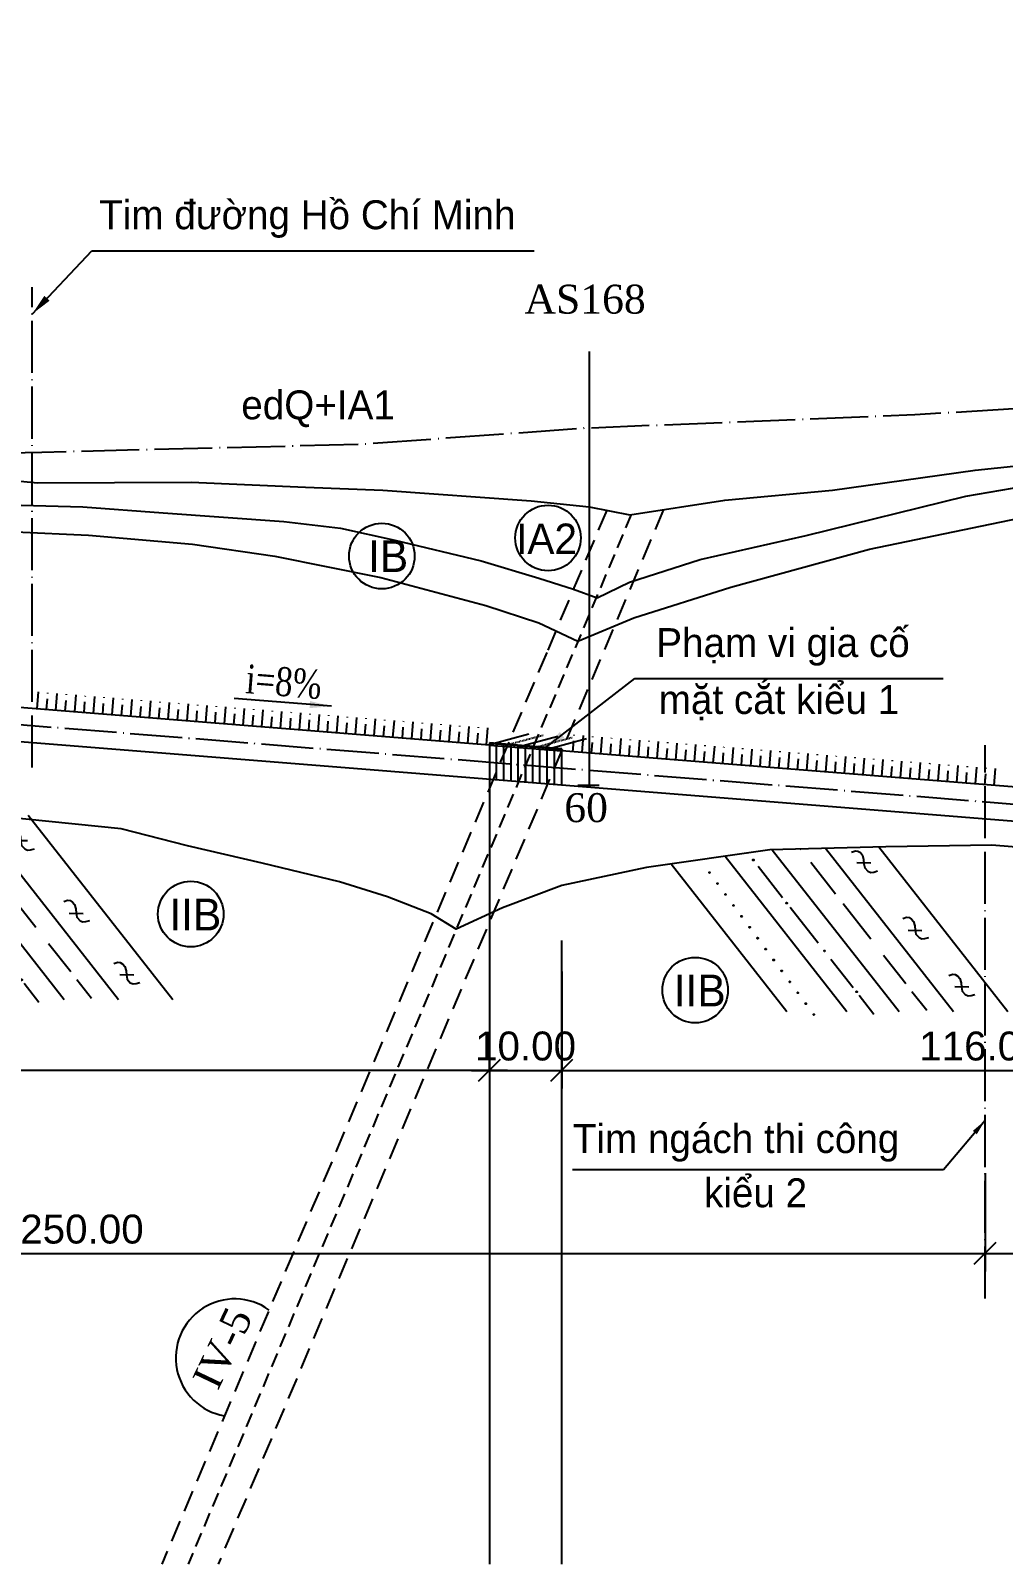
# Model space of a CAD drawing. Header units: inches. Extents: x 444671 to 463716, y 1783086 to 1794968.
# Drawn here: x 456205 to 456339.6, y 1788001.4 to 1788213.6 of the extents above; entities that cross this region are included whole.
import ezdxf
from ezdxf.enums import TextEntityAlignment as Align

# ---------------------------------------------------------------- set-up
doc = ezdxf.new("R2010")
doc.units = ezdxf.units.IN
doc.header["$MEASUREMENT"] = 0
for name, pattern in [('ACAD_ISO04W100', [30, 24, -3, 0, -3]), ('HIDDEN', [0.375, 0.25, -0.125]), ('NG', [1.8, 0.8, -0.1, 0, -0.1, 0.8])]:
    doc.linetypes.add(name, pattern=pattern)
for name, color, linetype in [('4', 4, 'Continuous'), ('CONGTRINH', 2, 'Continuous'), ('CTTRINH', 4, 'Continuous'), ('Dc', 10, 'Continuous'), ('Dchat', 33, 'Continuous'), ('Dong', 252, 'HIDDEN'), ('Ghichu', 3, 'Continuous'), ('khoanmoi', 3, 'Continuous'), ('Khung_bang', 140, 'Continuous'), ('Text', 3, 'Continuous'), ('Thachhoc', 125, 'Continuous'), ('Tim', 1, 'ACAD_ISO04W100')]:
    doc.layers.add(name, color=color, linetype=linetype)
doc.layers.add('dgay', color=1, linetype='Continuous', lineweight=25)
doc.layers.add('DIACHAT', color=33, linetype='Continuous', lineweight=25)
doc.styles.add('VNARIAL', font='')
doc.styles.add('VnAvt', font='')
doc.styles.add('VNTHUONG', font='')
doc.styles.add('Vntimeshx', font='vntime.shx', dxfattribs={"width": 0.8, "bigfont": 'vn1.shx'})
doc.styles.get('VNARIAL').set_extended_font_data('.VnArial')
doc.styles.get('VnAvt').set_extended_font_data('.VnAvant')
doc.styles.get('VNTHUONG').set_extended_font_data('.VnTime')
doc.linetypes.add('_lA1', pattern='A,2,-0.2,["x",Standard,S=0.1,R=0,X=-0.1,Y=-0.05],-0.1', length=2.3)
doc.linetypes.add('_lA2', pattern='A,2,-0.2,["xx",Standard,S=0.1,R=0,X=-0.1,Y=-0.05],-0.18', length=2.38)
doc.linetypes.add('_lB', pattern='A,2,-0.2,["xxx",Standard,S=0.1,R=0,X=-0.1,Y=-0.05],-0.26', length=2.46)
doc.linetypes.add('_llA', pattern='A,2,-0.2,["xxxx",Standard,S=0.1,R=0,X=-0.1,Y=-0.05],-0.34', length=2.54)
doc.linetypes.add('NEN_DA1', pattern='A,1.5,-0.15,["Y",Standard,S=0.2,R=0,X=-0.15,Y=-0.2],-0.005', length=1.655)
doc.dimstyles.new('2000', dxfattribs={"dimscale": 2, "dimtxt": 2, "dimasz": 1.1, "dimexe": 1.1, "dimexo": 0, "dimgap": 0.6, "dimtad": 1, "dimzin": 1, "dimdsep": 46, "dimtxsty": 'VNARIAL', "dimblk": 'OBLIQUE', "dimcen": 1.1, "dimdle": 1.1, "dimclrd": 3, "dimclre": 3, "dimclrt": 7, "dimadec": 0, "dimazin": 3, "dimtfac": 1, "dimtmove": 0, "dimatfit": 1, "dimfxl": 0, "dimtolj": 1, "dimtzin": 0, "dimarcsym": 0})
doc.dimstyles.new('kt2000', dxfattribs={"dimscale": 0, "dimtxt": 4, "dimasz": 3, "dimexe": 2.5, "dimexo": 0, "dimgap": 1.3, "dimtad": 1, "dimzin": 0, "dimdsep": 46, "dimtxsty": 'VNARIAL', "dimblk1": 'OBLIQUE', "dimblk2": 'OBLIQUE', "dimsah": 1, "dimcen": 0.8, "dimdle": 2.5, "dimclrd": 256, "dimclre": 256, "dimclrt": 256, "dimaunit": 1, "dimadec": 1, "dimazin": 0, "dimtfac": 1, "dimtofl": 0, "dimtmove": 1, "dimatfit": 3, "dimfxl": 0, "dimtolj": 1, "dimtzin": 0, "dimarcsym": 0})

# ---------------------------------------------------------------- blocks, each defined once
blk = doc.blocks.new('h2')
at = {"layer": 'Thachhoc'}
for points in [[(-103.57, 51.93), (-23.53, -50.15)], [(-70.36, 51.93), (9.68, -50.15)], [(-41.38, 51.93), (38.66, -50.15)], [(-26.21, 52.72), (-15.88, 39.54)], [(-11.31, 51.93), (68.73, -50.15)], [(18.76, 51.93), (98.8, -50.15)], [(-55.41, 50.6), (-45.08, 37.43)], [(7.73, 43.87), (9.88, 44.55), (11.24, 44.4), (12.66, 43.59), (13.75, 42.15), (14.46, 39.83), (14.64, 37.35), (15.06, 35.18), (16.79, 33.27), (18.4, 32.64), (20.03, 32.75), (22.14, 33.41)], [(10.67, 38.02), (18.38, 37.86)], [(-39.55, 30.37), (-25.9, 12.97)], [(-10.35, 32.49), (3.3, 15.09)], [(7.52, 9.7), (22.92, -9.94)], [(-21.68, 7.58), (-6.28, -12.06)], [(38.37, 4.16), (40.52, 4.84), (41.88, 4.69), (43.3, 3.88), (44.39, 2.44), (45.1, 0.12), (45.28, -2.36), (45.7, -4.53), (47.43, -6.44), (49.04, -7.06), (50.67, -6.96), (52.78, -6.3)], [(41.35, -2.25), (49.06, -2.41)], [(0.81, -21.1), (13.09, -36.76)], [(30.01, -18.98), (42.29, -34.64)], [(66.14, -30.16), (68.29, -29.49), (69.64, -29.64), (71.06, -30.44), (72.16, -31.89), (72.87, -34.21), (73.05, -36.68), (73.47, -38.86), (75.19, -40.76), (76.81, -41.39), (78.44, -41.29), (80.55, -40.62)], [(16.44, -41.04), (24.63, -51.48)], [(45.65, -38.92), (53.83, -49.36)], [(69.4, -36.2), (77.11, -36.36)]]:
    blk.add_lwpolyline(points, dxfattribs=at)
for centre in [(-84.14, 50.96), (-79.7, 44.92), (-75.26, 38.87), (-42.13, 33.77), (-70.82, 32.83), (-66.38, 26.78), (-61.94, 20.74), (-57.5, 14.69), (-53.06, 8.65), (-23.7, 9.9), (-48.62, 2.6), (-44.18, -3.44), (-39.74, -9.49), (-35.3, -15.53), (-2.71, -16.55), (-30.87, -21.58), (-26.43, -27.62), (-21.99, -33.66), (-17.55, -39.71), (15.09, -39.16), (-13.11, -45.75), (-8.67, -51.8)]:
    blk.add_circle(centre, 0.297, dxfattribs=at)
blk = doc.blocks.new('_Oblique')
at = {"color": 0, "linetype": 'ByBlock', "lineweight": -2}
blk.add_line((-0.5, -0.5), (0.5, 0.5), dxfattribs=at)
blk = doc.blocks.new('*D46')
at = {"layer": 'Defpoints', "color": 0, "transparency": 16777216}
for p in [(456268.5, 1788078.47), (456278.5, 1788077.67), (456278.5, 1788069.78)]:
    blk.add_point(p, dxfattribs=at)
at = {"layer": 'Text', "lineweight": -2, "transparency": 16777216}
for p, q in [((456268.5, 1788078.47), (456268.5, 1788067.28)), ((456278.5, 1788077.67), (456278.5, 1788067.28)), ((456266, 1788069.78), (456281, 1788069.78))]:
    blk.add_line(p, q, dxfattribs=at)
at = {"layer": 'Text', "lineweight": -2, "transparency": 16777216, "xscale": 3, "yscale": 3, "zscale": 3, "rotation": 180}
blk.add_blockref('_Oblique', (456268.5, 1788069.78), dxfattribs=at)
at = {"layer": 'Text', "lineweight": -2, "transparency": 16777216, "xscale": 3, "yscale": 3, "zscale": 3}
blk.add_blockref('_Oblique', (456278.5, 1788069.78), dxfattribs=at)
at = {"layer": 'Text', "transparency": 16777216, "insert": (456273.5, 1788073.12), "char_height": 4, "attachment_point": 5, "style": 'VNARIAL'}
blk.add_mtext('\\A1;10.00', dxfattribs=at)
blk = doc.blocks.new('*D53')
at = {"layer": 'Defpoints', "color": 0, "transparency": 16777216}
for p in [(456087.1, 1788055.54), (456337.1, 1788055.54), (456337.1, 1788044.45)]:
    blk.add_point(p, dxfattribs=at)
at = {"layer": 'Text', "lineweight": -2, "transparency": 16777216}
for p, q in [((456087.1, 1788055.54), (456087.1, 1788041.95)), ((456337.1, 1788055.54), (456337.1, 1788041.95)), ((456084.6, 1788044.45), (456339.6, 1788044.45))]:
    blk.add_line(p, q, dxfattribs=at)
at = {"layer": 'Text', "lineweight": -2, "transparency": 16777216, "xscale": 3, "yscale": 3, "zscale": 3, "rotation": 180}
blk.add_blockref('_Oblique', (456087.1, 1788044.45), dxfattribs=at)
at = {"layer": 'Text', "lineweight": -2, "transparency": 16777216, "xscale": 3, "yscale": 3, "zscale": 3}
blk.add_blockref('_Oblique', (456337.1, 1788044.45), dxfattribs=at)
at = {"layer": 'Text', "transparency": 16777216, "insert": (456212.1, 1788047.79), "char_height": 4, "attachment_point": 5, "style": 'VNARIAL'}
blk.add_mtext('\\A1;250.00', dxfattribs=at)
blk = doc.blocks.new('*D48')
at = {"layer": 'Defpoints', "color": 0, "transparency": 16777216}
for p in [(456337.1, 1788055.54), (456587.1, 1788055.54), (456587.1, 1788044.45)]:
    blk.add_point(p, dxfattribs=at)
at = {"layer": 'Text', "lineweight": -2, "transparency": 16777216}
for p, q in [((456337.1, 1788055.54), (456337.1, 1788041.95)), ((456587.1, 1788055.54), (456587.1, 1788041.95)), ((456334.6, 1788044.45), (456589.6, 1788044.45))]:
    blk.add_line(p, q, dxfattribs=at)
at = {"layer": 'Text', "lineweight": -2, "transparency": 16777216, "xscale": 3, "yscale": 3, "zscale": 3, "rotation": 180}
blk.add_blockref('_Oblique', (456337.1, 1788044.45), dxfattribs=at)
at = {"layer": 'Text', "lineweight": -2, "transparency": 16777216, "xscale": 3, "yscale": 3, "zscale": 3}
blk.add_blockref('_Oblique', (456587.1, 1788044.45), dxfattribs=at)
at = {"layer": 'Text', "transparency": 16777216, "insert": (456462.1, 1788047.79), "char_height": 4, "attachment_point": 5, "style": 'VNARIAL'}
blk.add_mtext('\\A1;250.00', dxfattribs=at)
blk = doc.blocks.new('*D49')
at = {"layer": 'Defpoints', "color": 0, "transparency": 16777216}
for p in [(456117.1, 1788069.78), (456117.1, 1788069.78), (456268.5, 1788069.78)]:
    blk.add_point(p, dxfattribs=at)
at = {"layer": 'Text', "lineweight": -2, "transparency": 16777216}
for p, q in [((456117.1, 1788069.78), (456117.1, 1788072.28)), ((456268.5, 1788069.78), (456268.5, 1788072.28)), ((456271, 1788069.78), (456114.6, 1788069.78))]:
    blk.add_line(p, q, dxfattribs=at)
at = {"layer": 'Text', "lineweight": -2, "transparency": 16777216, "xscale": 3, "yscale": 3, "zscale": 3, "rotation": 180}
blk.add_blockref('_Oblique', (456117.1, 1788069.78), dxfattribs=at)
at = {"layer": 'Text', "lineweight": -2, "transparency": 16777216, "xscale": 3, "yscale": 3, "zscale": 3}
blk.add_blockref('_Oblique', (456268.5, 1788069.78), dxfattribs=at)
at = {"layer": 'Text', "transparency": 16777216, "insert": (456192.8, 1788073.12), "char_height": 4, "attachment_point": 5, "style": 'VNARIAL'}
blk.add_mtext('\\A1;151.40', dxfattribs=at)
blk = doc.blocks.new('*D50')
at = {"layer": 'Defpoints', "color": 0, "transparency": 16777216}
for p in [(456278.5, 1788083.44), (456394.56, 1788078.09), (456394.56, 1788069.78)]:
    blk.add_point(p, dxfattribs=at)
at = {"layer": 'Text', "lineweight": -2, "transparency": 16777216}
for p, q in [((456278.5, 1788083.44), (456278.5, 1788067.28)), ((456394.56, 1788078.09), (456394.56, 1788067.28)), ((456276, 1788069.78), (456397.06, 1788069.78))]:
    blk.add_line(p, q, dxfattribs=at)
at = {"layer": 'Text', "lineweight": -2, "transparency": 16777216, "xscale": 3, "yscale": 3, "zscale": 3, "rotation": 180}
blk.add_blockref('_Oblique', (456278.5, 1788069.78), dxfattribs=at)
at = {"layer": 'Text', "lineweight": -2, "transparency": 16777216, "xscale": 3, "yscale": 3, "zscale": 3}
blk.add_blockref('_Oblique', (456394.56, 1788069.78), dxfattribs=at)
at = {"layer": 'Text', "transparency": 16777216, "insert": (456336.53, 1788073.12), "char_height": 4, "attachment_point": 5, "style": 'VNARIAL'}
blk.add_mtext('\\A1;116.06', dxfattribs=at)

msp = doc.modelspace()

# ---------------------------------------------------------------- linework, layer by layer
at = {"layer": '4', "linetype": 'NEN_DA1', "ltscale": 8}
for points in [[(456268.4989, 1788114.7828), (456117.102, 1788126.8945)], [(456095.7022, 1788123.8915), (456492.9479, 1788092.1118)], [(456394.5565, 1788104.6981), (456278.4989, 1788113.9828)]]:
    msp.add_lwpolyline(points, dxfattribs=at)
at = {"layer": '4', "linetype": 'NEN_DA1', "ltscale": 6}
msp.add_lwpolyline([(456278.5068, 1788114.2831), (456268.5068, 1788115.0831)], dxfattribs=at)
at = {"layer": 'CONGTRINH', "color": 3}
for p, q in [((456268.4989, 1788115.0837), (456268.4989, 1788110.0677)), ((456278.4989, 1788114.1834), (456278.4989, 1788109.2677)), ((456273.4989, 1788112.0252), (456273.4989, 1788109.6677))]:
    msp.add_line(p, q, dxfattribs=at)
at = {"layer": 'CONGTRINH', "color": 7, "flags": 128}
for points in [[(456268.4989, 1788114.8666), (456273.9599, 1788116.3299)], [(456272.4984, 1788114.5466), (456277.9595, 1788116.0099)], [(456276.498, 1788114.2267), (456281.959, 1788115.69)]]:
    msp.add_lwpolyline(points, dxfattribs=at)
at = {"layer": 'CONGTRINH', "color": 3}
msp.add_lwpolyline([(456278.4989, 1788114.2837), (456278.4989, 1788109.2677)], dxfattribs=at)
at = {"layer": 'CTTRINH', "color": 4, "linetype": 'ByBlock'}
for p, q in [((456205.9098, 1788119.7899), (456206.0972, 1788122.1324)), ((456208.5015, 1788119.5825), (456208.6889, 1788121.9251)), ((456211.0933, 1788119.3752), (456211.2807, 1788121.7177)), ((456213.685, 1788119.1679), (456213.8724, 1788121.5104)), ((456216.2767, 1788118.9605), (456216.4641, 1788121.303)), ((456218.8684, 1788118.7532), (456219.0558, 1788121.0957)), ((456221.4601, 1788118.5458), (456221.6475, 1788120.8884)), ((456224.0519, 1788118.3385), (456224.2393, 1788120.681)), ((456226.6436, 1788118.1312), (456226.831, 1788120.4737)), ((456229.2353, 1788117.9238), (456229.4227, 1788120.2664)), ((456231.827, 1788117.7165), (456232.0144, 1788120.059)), ((456234.4187, 1788117.5092), (456234.6061, 1788119.8517)), ((456237.0104, 1788117.3018), (456237.1979, 1788119.6443)), ((456239.6022, 1788117.0945), (456239.7896, 1788119.437)), ((456242.1939, 1788116.8871), (456242.3813, 1788119.2297)), ((456244.7856, 1788116.6798), (456244.973, 1788119.0223)), ((456247.3773, 1788116.4725), (456247.5647, 1788118.815)), ((456249.969, 1788116.2651), (456250.1564, 1788118.6077)), ((456252.5608, 1788116.0578), (456252.7482, 1788118.4003)), ((456255.1525, 1788115.8505), (456255.3399, 1788118.193)), ((456257.7442, 1788115.6431), (456257.9316, 1788117.9856)), ((456260.3359, 1788115.4358), (456260.5233, 1788117.7783)), ((456262.9276, 1788115.2284), (456263.115, 1788117.571)), ((456265.5194, 1788115.0211), (456265.7068, 1788117.3636)), ((456268.1111, 1788114.8138), (456268.2985, 1788117.1563)), ((456281.3482, 1788113.7548), (456281.5356, 1788116.0973)), ((456283.9399, 1788113.5475), (456284.1273, 1788115.89)), ((456286.5316, 1788113.3401), (456286.719, 1788115.6826)), ((456289.1233, 1788113.1328), (456289.3107, 1788115.4753)), ((456291.715, 1788112.9255), (456291.9024, 1788115.268)), ((456294.3068, 1788112.7181), (456294.4942, 1788115.0606)), ((456296.8985, 1788112.5108), (456297.0859, 1788114.8533)), ((456299.4902, 1788112.3034), (456299.6776, 1788114.646)), ((456302.0819, 1788112.0961), (456302.2693, 1788114.4386)), ((456304.6736, 1788111.8888), (456304.861, 1788114.2313)), ((456307.2654, 1788111.6814), (456307.4528, 1788114.0239)), ((456309.8571, 1788111.4741), (456310.0445, 1788113.8166)), ((456312.4488, 1788111.2668), (456312.6362, 1788113.6093)), ((456315.0405, 1788111.0594), (456315.2279, 1788113.4019)), ((456317.6322, 1788110.8521), (456317.8196, 1788113.1946)), ((456320.224, 1788110.6447), (456320.4114, 1788112.9873)), ((456322.8157, 1788110.4374), (456323.0031, 1788112.7799)), ((456325.4074, 1788110.2301), (456325.5948, 1788112.5726)), ((456327.9991, 1788110.0227), (456328.1865, 1788112.3652)), ((456330.5908, 1788109.8154), (456330.7782, 1788112.1579)), ((456333.1826, 1788109.6081), (456333.37, 1788111.9506)), ((456335.7743, 1788109.4007), (456335.9617, 1788111.7432)), ((456338.366, 1788109.1934), (456338.5534, 1788111.5359))]:
    msp.add_line(p, q, dxfattribs=at)
at = {"layer": 'Dchat', "linetype": '_lA1', "ltscale": 10, "flags": 128}
msp.add_lwpolyline([(456116.5964, 1788157.7096), (456125.5268, 1788157.2357), (456130.5862, 1788157.198), (456146.3863, 1788155.3698), (456169.2576, 1788153.4094), (456178.0412, 1788153.0608), (456199.5739, 1788151.6574), (456205.9785, 1788151.0903), (456227.2159, 1788151.154), (456243.0494, 1788150.4662), (456253.7439, 1788150.0504), (456274.2817, 1788148.5887), (456282.2918, 1788147.755), (456287.9272, 1788146.6439), (456301.0981, 1788148.6693), (456315.9774, 1788150.0415), (456335.7338, 1788152.8409), (456347.2111, 1788154.0159), (456364.0067, 1788157.8123), (456374.2111, 1788161.3903), (456391.4158, 1788166.5556), (456394.8018, 1788167.3258), (456422.4195, 1788171.9218), (456457.012, 1788174.8744), (456475.957, 1788178.1002), (456487.8541, 1788179.7397), (456506.6921, 1788182.204), (456519.3828, 1788182.3912), (456542.1447, 1788180.3476), (456551.5574, 1788178.7121), (456568.4441, 1788176.2414), (456579.4577, 1788174.2795), (456588.8758, 1788172.6144), (456598.7155, 1788171.215), (456611.8883, 1788170.2494), (456624.1408, 1788170.5086), (456637.8772, 1788171.2115), (456645.5398, 1788171.585), (456652.4018, 1788171.5024), (456658.0618, 1788172.9858), (456681.1386, 1788176.3967), (456712.0692, 1788180.4284), (456744.8825, 1788182.0411), (456782.8791, 1788183.6512), (456795.3776, 1788183.8247), (456808.0762, 1788183.1144), (456821.6904, 1788183.1144), (456828.9954, 1788182.5809), (456832.4357, 1788182.3451), (456847.4031, 1788187.0508), (456867.8212, 1788192.6377), (456886.8141, 1788196.6177), (456907.8807, 1788200.3592), (456917.6812, 1788201.6561), (456944.529, 1788206.1784), (456967.5568, 1788209.9779), (456984.333, 1788211.8406), (456998.2596, 1788213.0051), (457010.0825, 1788213.6216), (457019.3491, 1788213.6295), (457025.1911, 1788213.3607)], dxfattribs=at)
at = {"layer": 'Dchat', "linetype": '_lA2', "ltscale": 10, "flags": 128}
msp.add_lwpolyline([(456105.5924, 1788150.4809), (456111.6306, 1788149.459), (456117.7192, 1788148.874), (456125.5268, 1788147.7357), (456131.2297, 1788147.5701), (456136.0927, 1788147.6886), (456145.8007, 1788147.5881), (456160.6085, 1788147.5881), (456181.8168, 1788148.3372), (456198.5386, 1788148.0962), (456212.2012, 1788147.7591), (456223.3337, 1788146.9163), (456240.0324, 1788145.7364), (456247.8899, 1788144.8021), (456255.4287, 1788143.1447), (456267.3401, 1788140.2818), (456275.3313, 1788137.871), (456280.1561, 1788136.3643), (456283.399, 1788135.1749), (456287.8845, 1788137.3446), (456297.6535, 1788140.4723), (456312.3543, 1788143.7897), (456334.4333, 1788149.2355), (456345.7324, 1788151.1712), (456353.7571, 1788153.1822), (456362.3482, 1788155.1635), (456381.3753, 1788159.7336), (456399.5197, 1788164.2361), (456407.9969, 1788165.6908), (456415.104, 1788166.461), (456419.1431, 1788166.5896), (456422.3233, 1788166.2506), (456424.189, 1788165.5726), (456425.9979, 1788164.2524), (456430.8879, 1788165.5705), (456437.7585, 1788167.1153), (456449.181, 1788169.0893), (456456.8731, 1788169.9575), (456481.6187, 1788170.6737), (456498.4743, 1788168.1671), (456510.2271, 1788163.945)], dxfattribs=at)
at = {"layer": 'Dchat', "linetype": '_lB', "ltscale": 10, "flags": 128}
msp.add_lwpolyline([(456093.3121, 1788142.8814), (456095.7918, 1788142.801), (456098.0098, 1788143.1107), (456109.3551, 1788143.8745), (456122.4865, 1788144.7429), (456129.9211, 1788144.8394), (456144.8274, 1788144.6037), (456168.9158, 1788144.4494), (456192.7522, 1788144.7584), (456213.0277, 1788143.8313), (456227.3881, 1788142.5968), (456238.8146, 1788140.8994), (456253.4838, 1788137.9675), (456267.9985, 1788134.1098), (456275.3287, 1788131.69), (456280.7269, 1788129.1397), (456288.5097, 1788132.3737), (456301.8984, 1788136.6498), (456321.0844, 1788141.8913), (456341.8299, 1788146.1762), (456354.0662, 1788148.5347), (456367.1187, 1788152.1653), (456381.1177, 1788155.8376), (456394.2419, 1788158.4606), (456406.6656, 1788160.1056), (456413.5113, 1788160.019), (456417.1508, 1788159.3263), (456421.0963, 1788157.5907), (456422.658, 1788156.3816), (456427.7837, 1788158.531), (456435.1504, 1788160.8923), (456442.934, 1788162.5591), (456453.4975, 1788163.3925), (456464.1785, 1788163.672), (456468.3606, 1788163.4496), (456487.9412, 1788160.8869), (456498.286, 1788156.87), (456505.4684, 1788152.5625)], dxfattribs=at)
at = {"layer": 'Dchat', "linetype": '_llA', "ltscale": 10, "flags": 128}
msp.add_lwpolyline([(456444.4293, 1788085.6245), (456441.0027, 1788086.9758), (456434.1938, 1788089.2439), (456423.6708, 1788091.0997), (456416.0365, 1788091.7182), (456403.8629, 1788091.3059), (456394.079, 1788089.0323), (456386.1765, 1788092.1001), (456376.7667, 1788095.5721), (456368.5151, 1788097.5975), (456350.9857, 1788099.8929), (456338.0255, 1788100.9208), (456323.3705, 1788100.7161), (456307.3244, 1788100.3049), (456290.2498, 1788097.8379), (456278.5238, 1788095.371), (456270.295, 1788092.2872), (456263.9066, 1788089.3129), (456260.4266, 1788091.4354), (456254.411, 1788093.7768), (456247.7621, 1788095.865), (456237.0664, 1788098.4369), (456226.7087, 1788100.8648), (456217.5264, 1788103.2082), (456187.8897, 1788106.2028), (456152.2591, 1788105.2046), (456119.6254, 1788102.2101), (456090.8865, 1788097.55), (456064.0648, 1788090.5483), (456060.2159, 1788089.224), (456052.5736, 1788086.117), (456047.1325, 1788083.2743), (456042.9281, 1788080.0608), (456040.1717, 1788077.7655), (456038.4973, 1788078.4976), (456035.2714, 1788079.7324), (456032.1141, 1788080.5556), (456028.7057, 1788081.3467), (456018.4078, 1788082.2954), (456012.2333, 1788082.2954), (456007.755, 1788081.7529), (456004.091, 1788080.668), (456002.1429, 1788079.5337), (456001.3178, 1788079.8863), (455999.3697, 1788080.5432), (455997.8496, 1788080.9483), (455995.4206, 1788081.1348), (455992.0544, 1788081.0645), (455988.6535, 1788080.6869), (455966.0398, 1788075.1676)], dxfattribs=at)
at = {"layer": 'Dchat', "color": 3}
for centre in [(456276.6104, 1788143.4385), (456253.6104, 1788140.9385), (456227.1594, 1788091.3978), (456296.9782, 1788080.8785)]:
    msp.add_circle(centre, 4.5375, dxfattribs=at)
at = {"layer": 'dgay', "color": 1, "linetype": 'HIDDEN', "ltscale": 12}
for points in [[(456284.7325, 1788147.2738), (456276.4286, 1788127.612), (456223.1388, 1788001.4331)], [(456292.5928, 1788147.3614), (456230.9622, 1788001.4331)]]:
    msp.add_lwpolyline(points, dxfattribs=at)
at = {"layer": 'dgay', "color": 8, "linetype": 'HIDDEN', "ltscale": 8}
msp.add_lwpolyline([(456288.1329, 1788146.6756), (456226.7919, 1788001.4331)], dxfattribs=at)
at = {"layer": 'DIACHAT', "color": 3, "linetype": 'NG', "ltscale": 10, "flags": 128}
msp.add_lwpolyline([(456111.0542, 1788154.1221), (456139.3364, 1788153.6752), (456206.5534, 1788155.3317), (456250.6728, 1788156.4179), (456281.3136, 1788158.6462), (456327.3789, 1788160.5176), (456350.006, 1788161.8947), (456353.2247, 1788161.4826), (456363.4005, 1788159.8822)], dxfattribs=at)
at = {"layer": 'Dong', "color": 3, "ltscale": 6}
for p, q in [((456207.2057, 1788119.6862), (456207.3931, 1788122.0287)), ((456209.7974, 1788119.4789), (456209.9848, 1788121.8214)), ((456212.3891, 1788119.2715), (456212.5765, 1788121.614)), ((456214.9808, 1788119.0642), (456215.1682, 1788121.4067)), ((456217.5726, 1788118.8569), (456217.76, 1788121.1994)), ((456220.1643, 1788118.6495), (456220.3517, 1788120.992)), ((456222.756, 1788118.4422), (456222.9434, 1788120.7847)), ((456225.3477, 1788118.2348), (456225.5351, 1788120.5774)), ((456227.9394, 1788118.0275), (456228.1268, 1788120.37)), ((456230.5311, 1788117.8202), (456230.7186, 1788120.1627)), ((456233.1229, 1788117.6128), (456233.3103, 1788119.9553)), ((456235.7146, 1788117.4055), (456235.902, 1788119.748)), ((456238.3063, 1788117.1982), (456238.4937, 1788119.5407)), ((456240.898, 1788116.9908), (456241.0854, 1788119.3333)), ((456243.4897, 1788116.7835), (456243.6771, 1788119.126)), ((456246.0815, 1788116.5761), (456246.2689, 1788118.9187)), ((456248.6732, 1788116.3688), (456248.8606, 1788118.7113)), ((456251.2649, 1788116.1615), (456251.4523, 1788118.504)), ((456253.8566, 1788115.9541), (456254.044, 1788118.2966)), ((456256.4483, 1788115.7468), (456256.6357, 1788118.0893)), ((456259.0401, 1788115.5395), (456259.2275, 1788117.882)), ((456261.6318, 1788115.3321), (456261.8192, 1788117.6746)), ((456264.2235, 1788115.1248), (456264.4109, 1788117.4673)), ((456266.8152, 1788114.9174), (456267.0026, 1788117.26)), ((456280.0523, 1788113.8585), (456280.2397, 1788116.201)), ((456282.644, 1788113.6511), (456282.8314, 1788115.9937)), ((456285.2357, 1788113.4438), (456285.4231, 1788115.7863)), ((456287.8275, 1788113.2365), (456288.0149, 1788115.579)), ((456290.4192, 1788113.0291), (456290.6066, 1788115.3716)), ((456293.0109, 1788112.8218), (456293.1983, 1788115.1643)), ((456295.6026, 1788112.6144), (456295.79, 1788114.957)), ((456298.1943, 1788112.4071), (456298.3817, 1788114.7496)), ((456300.7861, 1788112.1998), (456300.9735, 1788114.5423)), ((456303.3778, 1788111.9924), (456303.5652, 1788114.335)), ((456305.9695, 1788111.7851), (456306.1569, 1788114.1276)), ((456308.5612, 1788111.5778), (456308.7486, 1788113.9203)), ((456311.1529, 1788111.3704), (456311.3403, 1788113.7129)), ((456313.7447, 1788111.1631), (456313.9321, 1788113.5056)), ((456316.3364, 1788110.9557), (456316.5238, 1788113.2983)), ((456318.9281, 1788110.7484), (456319.1155, 1788113.0909)), ((456321.5198, 1788110.5411), (456321.7072, 1788112.8836)), ((456324.1115, 1788110.3337), (456324.2989, 1788112.6763)), ((456326.7033, 1788110.1264), (456326.8907, 1788112.4689)), ((456329.295, 1788109.9191), (456329.4824, 1788112.2616)), ((456331.8867, 1788109.7117), (456332.0741, 1788112.0542)), ((456334.4784, 1788109.5044), (456334.6658, 1788111.8469)), ((456337.0701, 1788109.297), (456337.2575, 1788111.6396))]:
    msp.add_line(p, q, dxfattribs=at)
at = {"layer": 'Dong', "linetype": 'ByBlock'}
msp.add_line((456268.4989, 1788114.7828), (456278.4989, 1788113.9828), dxfattribs=at)
at = {"layer": 'Dong', "color": 3, "ltscale": 0.1}
for points in [[(456270.4986, 1788114.7066), (456275.9597, 1788116.1699)], [(456274.4982, 1788114.3867), (456279.9593, 1788115.8499)]]:
    msp.add_lwpolyline(points, dxfattribs=at)
at = {"layer": 'Dong', "linetype": 'ByBlock'}
for points in [[(456278.4989, 1788114.1834), (456268.4989, 1788114.9834)], [(456268.4989, 1788112.4252), (456268.4989, 1788001.4331)], [(456278.4989, 1788087.7504), (456278.4989, 1788001.4331)]]:
    msp.add_lwpolyline(points, dxfattribs=at)
at = {"layer": 'khoanmoi', "ltscale": 0.5, "flags": 128}
msp.add_lwpolyline([(456282.2918, 1788169.255), (456282.2918, 1788109.255)], dxfattribs=at)
msp.add_lwpolyline([(456282.2918, 1788169.255), (456282.2918, 1788109.255)], dxfattribs=at)
at = {"layer": 'khoanmoi', "ltscale": 0.5}
msp.add_lwpolyline([(456280.7196, 1788109.255), (456283.7004, 1788109.255)], dxfattribs=at)
msp.add_lwpolyline([(456280.7196, 1788109.255), (456283.7004, 1788109.255)], dxfattribs=at)
at = {"layer": 'Khung_bang', "ltscale": 29}
for p, q in [((456269.4989, 1788109.9877), (456269.4989, 1788114.9034)), ((456270.4989, 1788109.9077), (456270.4989, 1788114.8234)), ((456271.4989, 1788109.8277), (456271.4989, 1788114.7434)), ((456272.4989, 1788109.7477), (456272.4989, 1788114.6634)), ((456273.4989, 1788109.6677), (456273.4989, 1788114.5834)), ((456274.4989, 1788109.5877), (456274.4989, 1788114.5034)), ((456275.4989, 1788109.5077), (456275.4989, 1788114.4234)), ((456276.4989, 1788109.4277), (456276.4989, 1788114.3434)), ((456277.4989, 1788109.3477), (456277.4989, 1788114.2634))]:
    msp.add_line(p, q, dxfattribs=at)
msp.add_arc((456233.2376, 1788030.0014), 8.1549, 54.268333, 259.939574, dxfattribs=at)
at = {"layer": 'Text'}
for p, q in [((456213.4727, 1788183.1825), (456274.6839, 1788183.1825)), ((456288.6104, 1788123.9833), (456331.325, 1788123.9833))]:
    msp.add_line(p, q, dxfattribs=at)
at = {"layer": 'Thachhoc'}
for points in [[(456307.6574, 1788100.3134), (456325.2282, 1788077.9053)], [(456311.5271, 1788100.4126), (456311.593, 1788100.3286)], [(456315.0264, 1788100.5023), (456332.7453, 1788077.9053)], [(456322.3954, 1788100.6911), (456340.2624, 1788077.9053)], [(456293.6643, 1788098.3313), (456309.6808, 1788077.9053)], [(456301.1218, 1788099.4087), (456317.9833, 1788077.9053)], [(456304.2441, 1788099.8598), (456304.2919, 1788099.7988)], [(456312.9759, 1788098.5649), (456316.3877, 1788094.2139)], [(456318.6158, 1788099.9817), (456319.1539, 1788100.1508), (456319.4919, 1788100.1123), (456319.8471, 1788099.9118), (456320.121, 1788099.5505), (456320.2986, 1788098.9699), (456320.3428, 1788098.3517), (456320.4486, 1788097.8082), (456320.8796, 1788097.3319), (456321.2826, 1788097.1746), (456321.6917, 1788097.2005), (456322.2179, 1788097.3664)], [(456319.3501, 1788098.5197), (456321.277, 1788098.4788)], [(456305.6748, 1788098.0352), (456309.0866, 1788093.6841)], [(456310.1421, 1788092.3381), (456313.9918, 1788087.4285)], [(456317.4431, 1788092.8679), (456321.2929, 1788087.9583)], [(456325.7, 1788090.7888), (456326.2381, 1788090.9579), (456326.576, 1788090.9194), (456326.9313, 1788090.7189), (456327.2051, 1788090.3577), (456327.3828, 1788089.777), (456327.427, 1788089.1588), (456327.5328, 1788088.6154), (456327.9638, 1788088.1391), (456328.3668, 1788087.9818), (456328.7759, 1788088.0076), (456329.3021, 1788088.1735)], [(456326.445, 1788089.1858), (456328.3719, 1788089.1449)], [(456323.0656, 1788085.6975), (456326.1358, 1788081.7822)], [(456315.7646, 1788085.1678), (456318.8347, 1788081.2524)], [(456332.0975, 1788082.9016), (456332.6356, 1788083.0707), (456332.9735, 1788083.0322), (456333.3288, 1788082.8317), (456333.6026, 1788082.4704), (456333.7803, 1788081.8898), (456333.8245, 1788081.2716), (456333.9303, 1788080.7282), (456334.3613, 1788080.2518), (456334.7643, 1788080.0945), (456335.1734, 1788080.1204), (456335.6996, 1788080.2863)], [(456332.9126, 1788081.3929), (456334.8396, 1788081.352)], [(456319.6737, 1788080.1825), (456321.7193, 1788077.5736)], [(456326.9748, 1788080.7122), (456329.0204, 1788078.1034)]]:
    msp.add_lwpolyline(points, dxfattribs=at)
for centre in [(456305.0304, 1788098.884), (456298.9671, 1788097.1383), (456300.077, 1788095.6271), (456301.1869, 1788094.1159), (456302.2968, 1788092.6047), (456309.6388, 1788092.9166), (456303.4067, 1788091.0935), (456304.5166, 1788089.5823), (456305.6265, 1788088.071), (456306.7364, 1788086.5598), (456314.8839, 1788086.3046), (456307.8463, 1788085.0486), (456308.9562, 1788083.5374), (456310.0661, 1788082.0262), (456311.176, 1788080.515), (456312.2859, 1788079.0038), (456319.3352, 1788080.6516), (456313.3958, 1788077.4926)]:
    msp.add_circle(centre, 0.0744, dxfattribs=at)
at = {"layer": 'Tim', "ltscale": 0.3}
for points in [[(456205.202, 1788111.6768), (456205.202, 1788178.148)], [(456091.802, 1788126.561), (456493.1353, 1788094.4543)], [(456337.102, 1788038.2036), (456337.102, 1788114.7749)]]:
    msp.add_lwpolyline(points, dxfattribs=at)

# ---------------------------------------------------------------- block references
at = {"layer": 'Dc', "linetype": 'ByBlock', "xscale": 0.25, "yscale": 0.25, "zscale": 0.25}
msp.add_blockref('h2', (456199.9837, 1788092.0981), dxfattribs=at)

# ---------------------------------------------------------------- texts
at = {"layer": 'Dc', "color": 3, "lineweight": 13, "insert": (456234.1549, 1788163.8562), "char_height": 4, "width": 246.246276, "attachment_point": 1}
msp.add_mtext('{\\fGeo TimesP|b0|i0|c0|p34;edQ+IA1}', dxfattribs=at)
at = {"layer": 'Dc', "color": 0, "lineweight": 13, "insert": (456227.297, 1788027.0873), "char_height": 4, "width": 99.811402, "attachment_point": 1, "rotation": 64.503077}
msp.add_mtext('{\\f.VnTime|b0|i0|c0|p34;IV-5}', dxfattribs=at)
at = {"layer": 'Dchat', "color": 3, "style": 'VnAvt'}
for s, height, p in [('IA2', 4.2, (456272.1934, 1788141.2314)), ('IB', 4.4, (456251.6934, 1788138.7314)), ('IIB', 4.4, (456224.1924, 1788089.1407)), ('IIB', 4.4, (456294.0112, 1788078.6214))]:
    msp.add_text(s, height=height, dxfattribs=at).set_placement(p)
at = {"layer": 'Ghichu', "char_height": 4, "attachment_point": 1, "style": 'VnAvt'}
for s, insert in [('Tim ®\xadêng Hå ChÝ Minh', (456214.4825, 1788190.1608)), ('Ph¹m vi gia cè', (456291.5929, 1788130.9616)), ('mÆt c¾t kiÓu 1', (456291.9324, 1788123.087)), ('Tim ng¸ch thi c«ng', (456280.0443, 1788062.3417)), ('kiÓu 2', (456298.1922, 1788054.8393))]:
    msp.add_mtext(s, dxfattribs=dict(at, insert=insert))
at = {"layer": 'khoanmoi', "char_height": 4, "attachment_point": 1, "style": 'VNTHUONG'}
for s, insert, width in [('AS168', (456273.3495, 1788178.483), 20), ('60', (456278.8632, 1788108.127), 16.635234)]:
    msp.add_mtext(s, dxfattribs=dict(at, insert=insert, width=width))
at = {"layer": 'Text', "linetype": 'ByBlock', "style": 'Vntimeshx', "width": 0.8}
msp.add_text('i=8%%%', height=4, rotation=355.426079, dxfattribs=at).set_placement((456240.059, 1788123.5584), align=Align.MIDDLE_CENTER)

# ---------------------------------------------------------------- dimensions: what is measured, and where the dimension line sits
at = {"layer": 'Text', "color": 3}
for base, p1, p2, picture, middle in [((456394.5565, 1788069.7781), (456278.4989, 1788083.4429), (456394.5565, 1788078.091), '*D50', (456336.5277, 1788073.1204)), ((456337.102, 1788044.4506), (456087.102, 1788055.536), (456337.102, 1788055.536), '*D53', (456212.102, 1788047.7928)), ((456587.102, 1788044.4506), (456337.102, 1788055.536), (456587.102, 1788055.536), '*D48', (456462.102, 1788047.7928))]:
    dim = msp.add_linear_dim(base=base, p1=p1, p2=p2, dimstyle='kt2000', override={"dimscale": 1, "dimarcsym": 1}, dxfattribs=at)
    dim.commit()
    dim.dimension.update_dxf_attribs({"geometry": picture, "text_midpoint": middle})
dim = msp.add_linear_dim(base=(456278.4989, 1788069.7781), p1=(456268.4989, 1788078.4658), p2=(456278.4989, 1788077.6658), dimstyle='kt2000', override={"dimscale": 1}, dxfattribs=at)
dim.commit()
dim.dimension.update_dxf_attribs({"geometry": '*D46', "text_midpoint": (456273.4989, 1788069.7781), "dimtype": 160})
dim = msp.add_aligned_dim(p1=(456268.4989, 1788069.7781), p2=(456117.102, 1788069.7781), distance=0, dimstyle='kt2000', override={"dimscale": 1}, dxfattribs=at)
dim.commit()
dim.dimension.update_dxf_attribs({"geometry": '*D49', "text_midpoint": (456192.8004, 1788073.1204)})

# ---------------------------------------------------------------- leaders
at = {"layer": 'CONGTRINH', "color": 3}
msp.add_leader([(456337.102, 1788062.8495), (456331.3273, 1788056.0005), (456279.9772, 1788056.0005)], dimstyle='2000', override={"dimgap": 0.6, "dimtad": 0}, dxfattribs=at)
at = {"layer": 'Text', "color": 3}
for points in [[(456205.202, 1788174.4238), (456213.4727, 1788183.1825)], [(456246.6221, 1788120.1515), (456233.1672, 1788121.2128)]]:
    msp.add_leader(points, dimstyle='kt2000', override={"dimscale": 1, "dimtad": 0, "dimarcsym": 1}, dxfattribs=at)
at = {"layer": 'Text'}
msp.add_leader([(456276.1834, 1788114.3686), (456288.6104, 1788123.9833)], dimstyle='kt2000', override={"dimscale": 1, "dimtad": 0}, dxfattribs=at)

doc.saveas('drawing.dxf')
